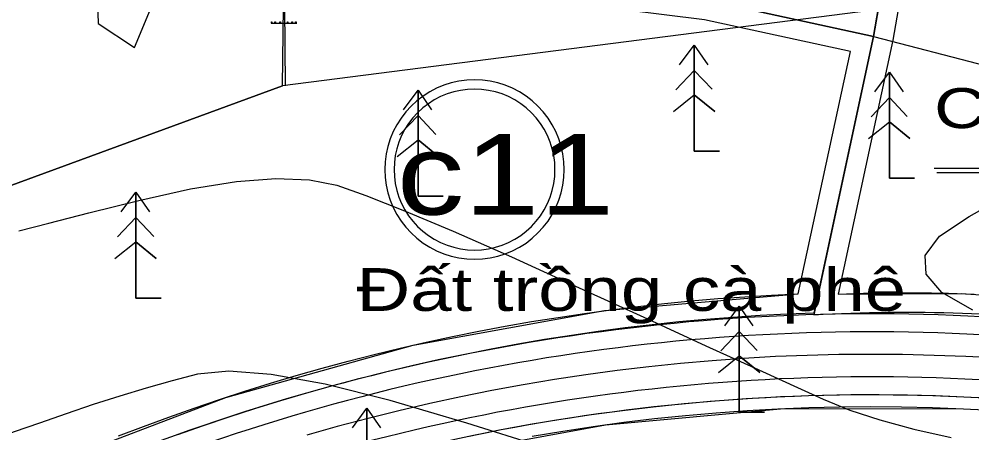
# Model space of a CAD drawing. Header units: metres. Extents: x 532950 to 537618, y 1849954 to 1853119.
# Drawn here: x 535111.6 to 535270.3, y 1851572.5 to 1851641.4 of the extents above; entities that cross this region are included whole.
import ezdxf

# ---------------------------------------------------------------- set-up
doc = ezdxf.new("R2010")
doc.units = ezdxf.units.M
doc.header["$LTSCALE"] = 3.1
for name, color, linetype, lineweight in [('11', 7, 'Continuous', 13), ('12', 7, 'Continuous', 13), ('36', 7, 'Continuous', 13), ('48', 7, 'Continuous', 13), ('50', 7, 'Continuous', 13), ('52', 7, 'Continuous', 13), ('53', 7, 'Continuous', 13), ('55', 7, 'Continuous', 13), ('58', 7, 'Continuous', 13), ('62', 7, 'Continuous', 13), ('9', 7, 'Continuous', 13)]:
    doc.layers.add(name, color=color, linetype=linetype, lineweight=lineweight)

msp = doc.modelspace()

# ---------------------------------------------------------------- linework, layer by layer
at = {"layer": '11'}
msp.add_lwpolyline([(535424.44, 1851577.9), (535269.25, 1851585.19), (535263.96, 1851585.39), (535258.68, 1851585.52), (535253.39, 1851585.56), (535248.1, 1851585.51), (535242.82, 1851585.39), (535237.53, 1851585.18), (535232.25, 1851584.88), (535226.98, 1851584.5), (535221.71, 1851584.04), (535216.45, 1851583.5), (535211.2, 1851582.87), (535205.96, 1851582.16), (535200.73, 1851581.37), (535195.52, 1851580.5), (535190.32, 1851579.54), (535185.13, 1851578.5), (535179.97, 1851577.38), (535174.82, 1851576.18), (535169.69, 1851574.9), (535164.58, 1851573.53), (535159.49, 1851572.09)], dxfattribs=at)
at = {"layer": '12'}
for points in [[(535396.03, 1851570.47), (535268.84, 1851576.45), (535238.98, 1851576.48), (535209.24, 1851573.79), (535179.88, 1851568.39)], [(535396.03, 1851570.47), (535268.84, 1851576.45), (535263.69, 1851576.65), (535258.54, 1851576.77), (535253.39, 1851576.81), (535248.24, 1851576.76), (535243.1, 1851576.64), (535237.95, 1851576.44), (535232.81, 1851576.15), (535227.67, 1851575.78), (535222.54, 1851575.33), (535217.42, 1851574.8), (535212.31, 1851574.19), (535207.2, 1851573.5), (535202.11, 1851572.73), (535197.03, 1851571.88)]]:
    msp.add_lwpolyline(points, dxfattribs=at)
at = {"layer": '36'}
for points in [[(535115.76, 1851566.85), (535146.02, 1851578.39), (535177.22, 1851587.08), (535209.09, 1851592.84), (535241.35, 1851595.63), (535250.03, 1851636.01), (535225.73, 1851641.28), (535157.2, 1851649.81), (535128.27, 1851660.67), (535113.59, 1851645.99), (535104.92, 1851651), (535099.73, 1851639.1), (535093.46, 1851627.74), (535086.17, 1851617.01), (535085.9, 1851616.66), (535106.03, 1851606.8), (535085.18, 1851570.68), (535062.08, 1851584.87), (535045.57, 1851562.83)], [(535128.15, 1851571.97), (535132.32, 1851573.57), (535136.51, 1851575.11), (535140.72, 1851576.6), (535144.96, 1851578.04), (535149.2, 1851579.43), (535153.47, 1851580.76), (535157.75, 1851582.03), (535162.05, 1851583.25), (535166.37, 1851584.41), (535170.7, 1851585.52), (535175.04, 1851586.58), (535179.4, 1851587.57), (535183.76, 1851588.52), (535188.14, 1851589.4), (535192.53, 1851590.23), (535196.94, 1851591.01), (535201.35, 1851591.72), (535205.77, 1851592.39), (535210.19, 1851592.99), (535214.63, 1851593.54), (535219.07, 1851594.03), (535223.52, 1851594.46), (535227.97, 1851594.84), (535232.43, 1851595.16), (535236.89, 1851595.42), (535241.35, 1851595.63), (535250.03, 1851636.01), (535225.73, 1851641.28), (535157.2, 1851649.81)]]:
    msp.add_lwpolyline(points, dxfattribs=at)
at = {"layer": '48'}
msp.add_lwpolyline([(535261.2, 1851661.55), (535257.07, 1851637.88), (535247.99, 1851595.61), (535268.51, 1851595.68), (535288.99, 1851594.27), (535336.48, 1851592.04), (535340.47, 1851619.68), (535292.46, 1851628.32), (535297.16, 1851655.29)], close=True, dxfattribs=at)
msp.add_lwpolyline([(535297.16, 1851655.29), (535261.2, 1851661.55), (535257.07, 1851637.88), (535247.99, 1851595.61), (535249.4, 1851595.66), (535250.82, 1851595.71), (535252.23, 1851595.75), (535253.65, 1851595.78), (535255.06, 1851595.8), (535256.48, 1851595.82), (535257.9, 1851595.83), (535259.31, 1851595.83), (535260.73, 1851595.83), (535262.14, 1851595.82), (535263.56, 1851595.8), (535264.97, 1851595.77), (535266.39, 1851595.74), (535267.8, 1851595.7), (535269.22, 1851595.65), (535270.63, 1851595.6)], dxfattribs=at)
at = {"layer": '50'}
msp.add_lwpolyline([(535111.59, 1851682.9), (535111.22, 1851682.1), (535110.93, 1851681.28), (535106.99, 1851668.47), (535105.25, 1851662.06), (535103.2, 1851655.74), (535113.06, 1851650.05), (535127.45, 1851664.44), (535157.98, 1851652.98), (535226.98, 1851644.42), (535253.89, 1851638.5), (535258.48, 1851665.32), (535194.44, 1851676.49), (535123.27, 1851688.02), (535121.96, 1851680.98), (535114.92, 1851682.29)], close=True, dxfattribs=at)
at = {"layer": '52'}
for p, q in [((535405.7, 1851582.53), (535269.42, 1851588.93)), ((535402.18, 1851575.19), (535269.07, 1851581.44))]:
    msp.add_line(p, q, dxfattribs=at)
for radius in [338.77, 331.27]:
    msp.add_arc((535253.53, 1851250.54), radius, 87.3103, 113.5353, dxfattribs=at)
at = {"layer": '53'}
for p, q in [((535401.45, 1851585.73), (535269.56, 1851591.93)), ((535396.12, 1851572.47), (535268.93, 1851578.45))]:
    msp.add_line(p, q, dxfattribs=at)
for points in [[(535103.2, 1851655.74), (535113.06, 1851650.05), (535127.45, 1851664.44), (535157.98, 1851652.98), (535226.27, 1851644.48), (535253.89, 1851638.5), (535258.56, 1851665.31), (535194.44, 1851676.49), (535123.27, 1851688.02), (535121.96, 1851680.98), (535114.92, 1851682.29), (535111.59, 1851682.9), (535111.56, 1851682.84)], [(535300.91, 1851657.93), (535258.56, 1851665.31), (535253.89, 1851638.5), (535243.93, 1851592.17), (535245.48, 1851592.25), (535247.02, 1851592.32), (535248.57, 1851592.39), (535250.11, 1851592.44), (535251.66, 1851592.49), (535253.21, 1851592.52), (535254.75, 1851592.55), (535256.3, 1851592.57), (535257.85, 1851592.58), (535259.4, 1851592.59), (535260.94, 1851592.58), (535262.49, 1851592.57), (535264.04, 1851592.54), (535265.58, 1851592.51), (535267.13, 1851592.47), (535268.68, 1851592.43), (535270.22, 1851592.37), (535271.77, 1851592.3)]]:
    msp.add_lwpolyline(points, dxfattribs=at)
for radius in [341.77, 328.27]:
    msp.add_arc((535253.53, 1851250.54), radius, 87.3103, 113.5353, dxfattribs=at)
at = {"layer": '55'}
for p, q in [((535153.54, 1851640.75), (535157.82, 1851640.75)), ((535224.02, 1851637.09), (535224.02, 1851619.42)), ((535220.96, 1851629.65), (535224.02, 1851632.85)), ((535227, 1851629.71), (535224.02, 1851632.85)), ((535256.52, 1851632.59), (535256.52, 1851614.92)), ((535178.02, 1851629.59), (535178.02, 1851611.92)), ((535220.54, 1851626.02), (535224.02, 1851628.8)), ((535227.43, 1851626.03), (535224.02, 1851628.8)), ((535253.46, 1851625.15), (535256.52, 1851628.35)), ((535259.5, 1851625.21), (535256.52, 1851628.35)), ((535174.96, 1851622.15), (535178.02, 1851625.35)), ((535181, 1851622.21), (535178.02, 1851625.35)), ((535253.04, 1851621.52), (535256.52, 1851624.3)), ((535259.93, 1851621.53), (535256.52, 1851624.3)), ((535174.54, 1851618.52), (535178.02, 1851621.3)), ((535181.43, 1851618.53), (535178.02, 1851621.3)), ((535224.02, 1851619.42), (535228.22, 1851619.42)), ((535256.52, 1851614.92), (535260.72, 1851614.92)), ((535131.02, 1851612.59), (535131.02, 1851594.92)), ((535178.02, 1851611.92), (535182.22, 1851611.92)), ((535127.96, 1851605.15), (535131.02, 1851608.35)), ((535134, 1851605.21), (535131.02, 1851608.35)), ((535127.54, 1851601.52), (535131.02, 1851604.3)), ((535134.43, 1851601.53), (535131.02, 1851604.3)), ((535131.02, 1851594.92), (535135.22, 1851594.92)), ((535231.52, 1851593.59), (535231.52, 1851575.92)), ((535228.46, 1851586.15), (535231.52, 1851589.35)), ((535234.5, 1851586.21), (535231.52, 1851589.35)), ((535228.04, 1851582.52), (535231.52, 1851585.3)), ((535234.93, 1851582.53), (535231.52, 1851585.3)), ((535169.52, 1851576.59), (535169.52, 1851558.92)), ((535231.52, 1851575.92), (535235.72, 1851575.92))]:
    msp.add_line(p, q, dxfattribs=at)
for points in [[(535124.73, 1851640.69), (535130.82, 1851636.69), (535137.78, 1851653.48), (535143.72, 1851657.35), (535144.72, 1851683.29), (535123.24, 1851687.07)], [(535124.73, 1851640.69), (535130.82, 1851636.69), (535137.78, 1851653.48), (535143.72, 1851657.35), (535144.72, 1851683.29), (535123.24, 1851687.07)], [(535253.89, 1851638.5), (535272.71, 1851633.6), (535277.86, 1851664.58), (535260.94, 1851666.73), (535258.76, 1851666.96)], [(535253.89, 1851638.5), (535272.71, 1851633.6), (535277.86, 1851664.58), (535260.94, 1851666.73), (535258.76, 1851666.96)], [(535153.61, 1851640.74), (535153.61, 1851640.94), (535153.7, 1851640.94), (535153.7, 1851640.74)], [(535154.2, 1851640.74), (535154.2, 1851640.94), (535154.29, 1851640.94), (535154.29, 1851640.74)], [(535155.02, 1851640.74), (535155.02, 1851640.94), (535155.11, 1851640.94), (535155.11, 1851640.74)], [(535156.28, 1851640.75), (535156.28, 1851640.96), (535156.36, 1851640.96), (535156.36, 1851640.75)], [(535157.03, 1851640.75), (535157.03, 1851640.96), (535157.12, 1851640.96), (535157.12, 1851640.75)], [(535157.62, 1851640.74), (535157.62, 1851640.94), (535157.71, 1851640.94), (535157.71, 1851640.74)]]:
    msp.add_lwpolyline(points, close=True, dxfattribs=at)
for points in [[(535274.25, 1851645.57), (535155.43, 1851630.27), (535103.64, 1851611.31), (535064.33, 1851597.08), (535083.95, 1851665.65)], [(535155.43, 1851630.27), (535155.59, 1851643.43), (535155.76, 1851643.43), (535155.87, 1851630.27)], [(535221.59, 1851633.8), (535224.02, 1851637.09), (535226.29, 1851633.8)], [(535221.59, 1851633.8), (535224.02, 1851637.09), (535226.29, 1851633.8)], [(535228.22, 1851619.42), (535224.02, 1851619.42), (535224.02, 1851637.09)], [(535220.96, 1851629.65), (535224.02, 1851632.85), (535227, 1851629.71)], [(535254.09, 1851629.3), (535256.52, 1851632.59), (535258.79, 1851629.3)], [(535254.09, 1851629.3), (535256.52, 1851632.59), (535258.79, 1851629.3)], [(535260.72, 1851614.92), (535256.52, 1851614.92), (535256.52, 1851632.59)], [(535064.33, 1851597.08), (535103.64, 1851611.31), (535155.43, 1851630.27)], [(535175.59, 1851626.3), (535178.02, 1851629.59), (535180.29, 1851626.3)], [(535175.59, 1851626.3), (535178.02, 1851629.59), (535180.29, 1851626.3)], [(535182.22, 1851611.92), (535178.02, 1851611.92), (535178.02, 1851629.59)], [(535220.54, 1851626.02), (535224.02, 1851628.8), (535227.43, 1851626.03)], [(535253.46, 1851625.15), (535256.52, 1851628.35), (535259.5, 1851625.21)], [(535174.96, 1851622.15), (535178.02, 1851625.35), (535181, 1851622.21)], [(535263.96, 1851616.6), (535318.91, 1851616.6), (535327.85, 1851625.25), (535325.01, 1851620.92)], [(535264.44, 1851615.85), (535318.67, 1851615.85), (535325.73, 1851625.64)], [(535253.04, 1851621.52), (535256.52, 1851624.3), (535259.93, 1851621.53)], [(535174.54, 1851618.52), (535178.02, 1851621.3), (535181.43, 1851618.53)], [(535111.53, 1851606.14), (535116.53, 1851607.42), (535123.18, 1851609.11), (535131.51, 1851611.2), (535140.15, 1851613.13), (535147.77, 1851614.35), (535154.36, 1851614.86), (535159.93, 1851614.66), (535164.48, 1851613.74), (535169.32, 1851612.04), (535175.78, 1851609.49), (535183.86, 1851606.07), (535193.56, 1851601.79), (535204.88, 1851596.65), (535216.21, 1851591.46), (535225.93, 1851587), (535234.06, 1851583.29), (535240.58, 1851580.31), (535245.49, 1851578.08), (535249.91, 1851576.29), (535254.94, 1851574.63), (535260.58, 1851573.1), (535266.83, 1851571.7)], [(535128.59, 1851609.3), (535131.02, 1851612.59), (535133.29, 1851609.3)], [(535128.59, 1851609.3), (535131.02, 1851612.59), (535133.29, 1851609.3)], [(535135.22, 1851594.92), (535131.02, 1851594.92), (535131.02, 1851612.59)], [(535270.4, 1851592.93), (535265.25, 1851595.87), (535262.62, 1851598.9), (535262.5, 1851602.03), (535264.89, 1851605.24), (535269.8, 1851608.55), (535275.61, 1851611.78)], [(535127.96, 1851605.15), (535131.02, 1851608.35), (535134, 1851605.21)], [(535127.54, 1851601.52), (535131.02, 1851604.3), (535134.43, 1851601.53)], [(535229.09, 1851590.3), (535231.52, 1851593.59), (535233.79, 1851590.3)], [(535229.09, 1851590.3), (535231.52, 1851593.59), (535233.79, 1851590.3)], [(535235.72, 1851575.92), (535231.52, 1851575.92), (535231.52, 1851593.59)], [(535228.46, 1851586.15), (535231.52, 1851589.35), (535234.5, 1851586.21)], [(535228.04, 1851582.52), (535231.52, 1851585.3), (535234.93, 1851582.53)], [(535198.55, 1851570.21), (535186.15, 1851574.12), (535173.39, 1851577.89), (535162.53, 1851580.59), (535153.57, 1851582.22), (535146.5, 1851582.77), (535141.32, 1851582.25), (535137.06, 1851581.15), (535132.74, 1851579.93), (535128.36, 1851578.62), (535123.91, 1851577.19), (535119.4, 1851575.67), (535114.97, 1851574.12), (535110.77, 1851572.63), (535106.81, 1851571.21)], [(535167.09, 1851573.3), (535169.52, 1851576.59), (535171.79, 1851573.3)], [(535167.09, 1851573.3), (535169.52, 1851576.59), (535171.79, 1851573.3)], [(535173.72, 1851558.92), (535169.52, 1851558.92), (535169.52, 1851576.59)]]:
    msp.add_lwpolyline(points, dxfattribs=at)
at = {"layer": '58'}
for points in [[(535138.02, 1851572.21), (535142.28, 1851573.71), (535146.56, 1851575.15), (535150.85, 1851576.54), (535155.16, 1851577.88), (535159.49, 1851579.15), (535163.84, 1851580.38), (535168.2, 1851581.54), (535172.58, 1851582.65), (535176.97, 1851583.69), (535181.37, 1851584.69), (535185.79, 1851585.62), (535190.21, 1851586.5), (535194.65, 1851587.32), (535199.1, 1851588.08), (535203.56, 1851588.78), (535208.03, 1851589.43), (535212.51, 1851590.01), (535216.99, 1851590.54), (535221.48, 1851591.01), (535225.97, 1851591.42), (535230.47, 1851591.77), (535234.98, 1851592.07), (535239.49, 1851592.3), (535244, 1851592.48), (535253.89, 1851638.5), (535226.27, 1851644.48)], [(535396.75, 1851572.42), (535396.12, 1851572.47), (535268.93, 1851578.45), (535263.75, 1851578.65), (535258.57, 1851578.77), (535253.39, 1851578.81), (535248.21, 1851578.76), (535243.03, 1851578.64), (535237.85, 1851578.43), (535232.68, 1851578.14), (535227.51, 1851577.77), (535222.35, 1851577.32), (535217.2, 1851576.79), (535212.05, 1851576.18), (535206.92, 1851575.48), (535201.8, 1851574.71), (535196.69, 1851573.85), (535191.59, 1851572.91), (535186.51, 1851571.89)]]:
    msp.add_lwpolyline(points, dxfattribs=at)
at = {"layer": '62'}
msp.add_line((535253.89, 1851638.5), (535243.93, 1851592.17), dxfattribs=at)
at = {"layer": '9'}
for points in [[(535202.38, 1851616.34), (535202.32, 1851617.65), (535202.15, 1851618.94), (535201.87, 1851620.21), (535201.48, 1851621.46), (535200.98, 1851622.66), (535200.38, 1851623.82), (535199.68, 1851624.92), (535198.88, 1851625.95), (535198, 1851626.91), (535197.04, 1851627.8), (535196.01, 1851628.59), (535194.91, 1851629.29), (535193.75, 1851629.89), (535192.55, 1851630.39), (535191.3, 1851630.78), (535190.03, 1851631.07), (535188.74, 1851631.24), (535187.43, 1851631.29), (535186.13, 1851631.24), (535184.84, 1851631.07), (535183.56, 1851630.78), (535182.32, 1851630.39), (535181.12, 1851629.89), (535179.96, 1851629.29), (535178.86, 1851628.59), (535177.82, 1851627.8), (535176.86, 1851626.91), (535175.98, 1851625.95), (535175.19, 1851624.92), (535174.49, 1851623.82), (535173.89, 1851622.66), (535173.39, 1851621.46), (535172.99, 1851620.21), (535172.71, 1851618.94), (535172.54, 1851617.65), (535172.49, 1851616.34), (535172.54, 1851615.04), (535172.71, 1851613.75), (535172.99, 1851612.48), (535173.39, 1851611.23), (535173.89, 1851610.03), (535174.49, 1851608.87), (535175.19, 1851607.77), (535175.98, 1851606.74), (535176.86, 1851605.78), (535177.82, 1851604.89), (535178.86, 1851604.1), (535179.96, 1851603.4), (535181.12, 1851602.8), (535182.32, 1851602.3), (535183.56, 1851601.91), (535184.84, 1851601.62), (535186.13, 1851601.45), (535187.43, 1851601.4), (535188.74, 1851601.45), (535190.03, 1851601.62), (535191.3, 1851601.91), (535192.55, 1851602.3), (535193.75, 1851602.8), (535194.91, 1851603.4), (535196.01, 1851604.1), (535197.04, 1851604.89), (535198, 1851605.78), (535198.88, 1851606.74), (535199.68, 1851607.77), (535200.38, 1851608.87), (535200.98, 1851610.03), (535201.48, 1851611.23), (535201.87, 1851612.48), (535202.15, 1851613.75), (535202.32, 1851615.04)], [(535200.83, 1851616.34), (535200.78, 1851617.51), (535200.63, 1851618.67), (535200.38, 1851619.81), (535200.03, 1851620.93), (535199.58, 1851622.01), (535199.04, 1851623.05), (535198.41, 1851624.03), (535197.7, 1851624.96), (535196.91, 1851625.82), (535196.05, 1851626.61), (535195.12, 1851627.32), (535194.13, 1851627.95), (535193.1, 1851628.49), (535192.02, 1851628.94), (535190.9, 1851629.29), (535189.76, 1851629.54), (535188.6, 1851629.69), (535187.43, 1851629.75), (535186.27, 1851629.69), (535185.11, 1851629.54), (535183.96, 1851629.29), (535182.85, 1851628.94), (535181.77, 1851628.49), (535180.73, 1851627.95), (535179.75, 1851627.32), (535178.82, 1851626.61), (535177.96, 1851625.82), (535177.17, 1851624.96), (535176.46, 1851624.03), (535175.83, 1851623.05), (535175.29, 1851622.01), (535174.84, 1851620.93), (535174.49, 1851619.81), (535174.24, 1851618.67), (535174.08, 1851617.51), (535174.03, 1851616.34), (535174.08, 1851615.18), (535174.24, 1851614.02), (535174.49, 1851612.88), (535174.84, 1851611.76), (535175.29, 1851610.68), (535175.83, 1851609.64), (535176.46, 1851608.66), (535177.17, 1851607.73), (535177.96, 1851606.87), (535178.82, 1851606.08), (535179.75, 1851605.37), (535180.73, 1851604.74), (535181.77, 1851604.2), (535182.85, 1851603.75), (535183.96, 1851603.4), (535185.11, 1851603.15), (535186.27, 1851602.99), (535187.43, 1851602.94), (535188.6, 1851602.99), (535189.76, 1851603.15), (535190.9, 1851603.4), (535192.02, 1851603.75), (535193.1, 1851604.2), (535194.13, 1851604.74), (535195.12, 1851605.37), (535196.05, 1851606.08), (535196.91, 1851606.87), (535197.7, 1851607.73), (535198.41, 1851608.66), (535199.04, 1851609.64), (535199.58, 1851610.68), (535200.03, 1851611.76), (535200.38, 1851612.88), (535200.63, 1851614.02), (535200.78, 1851615.18)]]:
    msp.add_lwpolyline(points, close=True, dxfattribs=at)

# ---------------------------------------------------------------- texts
at = {"layer": '55'}
for s, height, width, p in [('Chợ Huớng Phùng', 6.657, 1.35, (535263.96, 1851623.25)), ('Đất trồng cà phê', 7.122, 1.3, (535167.77, 1851592.8))]:
    msp.add_text(s, height=height, dxfattribs=dict(at, width=width)).set_placement(p)
at = {"layer": '9', "width": 1.25}
msp.add_text('c11', height=13.44, dxfattribs=at).set_placement((535174.48, 1851608.84))

doc.saveas('drawing.dxf')
